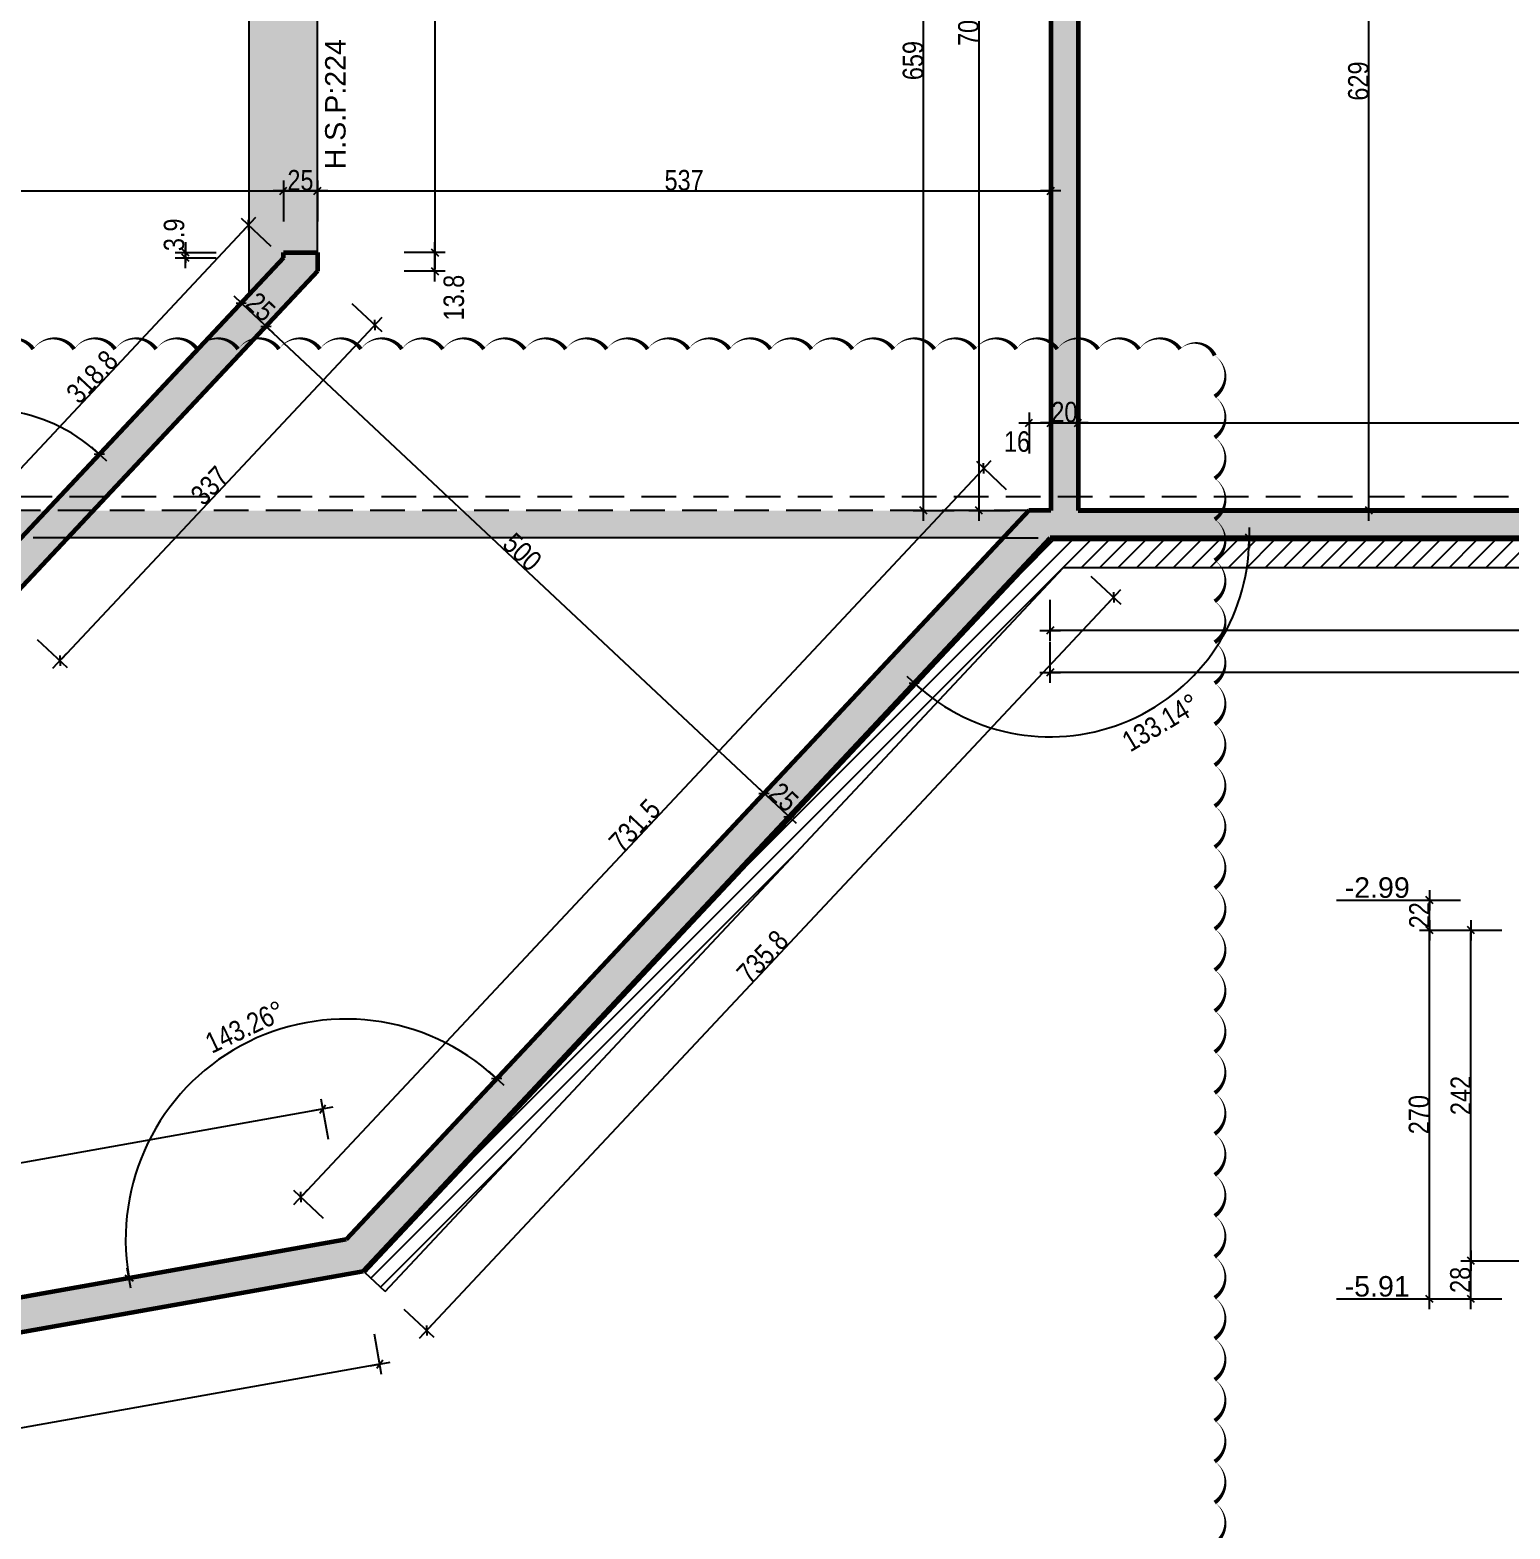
# Model space of a CAD drawing. Header units: millimetres. Extents: x -1921 to 5237, y 0 to 8595.
# Drawn here: x -841 to 243, y 1684 to 2782 of the extents above; entities that cross this region are included whole.
import ezdxf

# ---------------------------------------------------------------- set-up
doc = ezdxf.new("R2010")
doc.units = ezdxf.units.MM
doc.linetypes.add('CACHEX2', pattern=[19.05, 12.7, -6.35])
for name, color, linetype in [('01_cote_gen', 4, 'Continuous'), ('01_linteaux', 2, 'Continuous'), ('01_murs_sup', 2, 'CACHEX2'), ('01_poch_BN', 9, 'Continuous'), ('01_poch_murs', 253, 'Continuous'), ('01_texte', 230, 'Continuous'), ('AA_COTES', 2, 'Continuous')]:
    doc.layers.add(name, color=color, linetype=linetype)
doc.layers.add('01_murs_coup', color=5, linetype='Continuous', lineweight=60)
doc.styles.add('ARIAL', font='arial.ttf')
doc.styles.add('STYLE2', font='ARIALN.TTF')
doc.dimstyles.new('JB50', dxfattribs={"dimscale": 0.1, "dimtxt": 150, "dimasz": 15, "dimexe": 0.1, "dimexo": 0.1, "dimgap": 0.09, "dimtad": 1, "dimdec": 1, "dimdsep": 46, "dimtxsty": 'STYLE2', "dimblk1": 'BOND_G', "dimblk2": 'BOND_D', "dimsah": 1, "dimcen": 1.5, "dimdle": 0.01, "dimse1": 1, "dimse2": 1, "dimclrd": 4, "dimclre": 2, "dimclrt": 6, "dimazin": 2, "dimtfac": 2.333333, "dimtdec": 1, "dimtix": 1, "dimtmove": 2, "dimatfit": 3, "dimldrblk": 'BOND_G', "dimfxl": 1, "dimtolj": 1, "dimtzin": 0, "dimarcsym": 0})

# ---------------------------------------------------------------- blocks, each defined once
blk = doc.blocks.new('BOND_G')
at = {"layer": 'AA_COTES', "color": 0}
for p, q in [((0, -5), (0, 15)), ((5, 0), (-5, 0)), ((1.77, 1.77), (-1.77, -1.77))]:
    blk.add_line(p, q, dxfattribs=at)
blk = doc.blocks.new('BOND_D')
at = {"layer": 'AA_COTES', "color": 0}
for p, q in [((5, 0), (-5, 0)), ((-1.77, -1.77), (1.77, 1.77)), ((0, 5), (0, -15))]:
    blk.add_line(p, q, dxfattribs=at)
blk = doc.blocks.new('*D248')
at = {"layer": '01_cote_gen', "color": 4, "lineweight": -2, "transparency": 16777216}
blk.add_line((-91.6, 2494.2), (-74.6, 2494.2), dxfattribs=at)
at = {"layer": 'DEFPOINTS', "color": 0}
for p in [(-73.1, 2494.2), (-93.1, 2453.9), (-73.1, 2453.9)]:
    blk.add_point(p, dxfattribs=at)
at = {"layer": '01_cote_gen', "color": 4, "lineweight": -2, "transparency": 16777216, "xscale": 1.5, "yscale": 1.5, "zscale": 1.5, "rotation": 180}
blk.add_blockref('BOND_G', (-93.1, 2494.2), dxfattribs=at)
at = {"layer": '01_cote_gen', "color": 4, "lineweight": -2, "transparency": 16777216, "xscale": 1.5, "yscale": 1.5, "zscale": 1.5}
blk.add_blockref('BOND_D', (-73.1, 2494.2), dxfattribs=at)
at = {"layer": '01_cote_gen', "color": 6, "transparency": 16777216, "insert": (-83.1, 2501.9), "char_height": 15, "attachment_point": 5, "style": 'STYLE2'}
blk.add_mtext('\\A1;20', dxfattribs=at)
blk = doc.blocks.new('*D249')
at = {"layer": '01_cote_gen', "color": 4, "lineweight": -2, "transparency": 16777216}
blk.add_line((-71.6, 2494.2), (800.4, 2494.2), dxfattribs=at)
at = {"layer": 'DEFPOINTS', "color": 0}
for p in [(801.9, 2494.4), (801.9, 2494.2), (-73.1, 2453.9)]:
    blk.add_point(p, dxfattribs=at)
at = {"layer": '01_cote_gen', "color": 4, "lineweight": -2, "transparency": 16777216, "xscale": 1.5, "yscale": 1.5, "zscale": 1.5, "rotation": 180}
blk.add_blockref('BOND_G', (-73.1, 2494.2), dxfattribs=at)
at = {"layer": '01_cote_gen', "color": 4, "lineweight": -2, "transparency": 16777216, "xscale": 1.5, "yscale": 1.5, "zscale": 1.5}
blk.add_blockref('BOND_D', (801.9, 2494.2), dxfattribs=at)
at = {"layer": '01_cote_gen', "color": 6, "transparency": 16777216, "insert": (364.4, 2501.9), "char_height": 15, "attachment_point": 5, "style": 'STYLE2'}
blk.add_mtext('\\A1;875', dxfattribs=at)
blk = doc.blocks.new('*D271')
at = {"layer": '01_cote_gen', "color": 4, "lineweight": -2, "transparency": 16777216}
blk.add_line((-1142.6, 2664), (-656.6, 2664), dxfattribs=at)
at = {"layer": 'DEFPOINTS', "color": 0}
for p in [(-1144.1, 2658.2), (-655.1, 2664), (-655.1, 2618.9)]:
    blk.add_point(p, dxfattribs=at)
at = {"layer": '01_cote_gen', "color": 4, "lineweight": -2, "transparency": 16777216, "xscale": 1.5, "yscale": 1.5, "zscale": 1.5, "rotation": 180}
blk.add_blockref('BOND_G', (-1144.1, 2664), dxfattribs=at)
at = {"layer": '01_cote_gen', "color": 4, "lineweight": -2, "transparency": 16777216, "xscale": 1.5, "yscale": 1.5, "zscale": 1.5}
blk.add_blockref('BOND_D', (-655.1, 2664), dxfattribs=at)
at = {"layer": '01_cote_gen', "color": 6, "transparency": 16777216, "insert": (-899.6, 2671.7), "char_height": 15, "attachment_point": 5, "style": 'STYLE2'}
blk.add_mtext('\\A1;489', dxfattribs=at)
blk = doc.blocks.new('*D272')
at = {"layer": '01_cote_gen', "color": 4, "lineweight": -2, "transparency": 16777216}
blk.add_line((-653.6, 2664), (-631.6, 2664), dxfattribs=at)
at = {"layer": 'DEFPOINTS', "color": 0}
for p in [(-630.1, 2664), (-655.1, 2641.5), (-630.1, 2618.9)]:
    blk.add_point(p, dxfattribs=at)
at = {"layer": '01_cote_gen', "color": 4, "lineweight": -2, "transparency": 16777216, "xscale": 1.5, "yscale": 1.5, "zscale": 1.5, "rotation": 180}
blk.add_blockref('BOND_G', (-655.1, 2664), dxfattribs=at)
at = {"layer": '01_cote_gen', "color": 4, "lineweight": -2, "transparency": 16777216, "xscale": 1.5, "yscale": 1.5, "zscale": 1.5}
blk.add_blockref('BOND_D', (-630.1, 2664), dxfattribs=at)
at = {"layer": '01_cote_gen', "color": 6, "transparency": 16777216, "insert": (-642.6, 2671.7), "char_height": 15, "attachment_point": 5, "style": 'STYLE2'}
blk.add_mtext('\\A1;25', dxfattribs=at)
blk = doc.blocks.new('*D273')
at = {"layer": '01_cote_gen', "color": 4, "lineweight": -2, "transparency": 16777216}
blk.add_line((-628.6, 2664), (-94.6, 2664), dxfattribs=at)
at = {"layer": 'DEFPOINTS', "color": 0}
for p in [(-93.1, 2664), (-630.1, 2656.5), (-93.1, 2656.5)]:
    blk.add_point(p, dxfattribs=at)
at = {"layer": '01_cote_gen', "color": 4, "lineweight": -2, "transparency": 16777216, "xscale": 1.5, "yscale": 1.5, "zscale": 1.5, "rotation": 180}
blk.add_blockref('BOND_G', (-630.1, 2664), dxfattribs=at)
at = {"layer": '01_cote_gen', "color": 4, "lineweight": -2, "transparency": 16777216, "xscale": 1.5, "yscale": 1.5, "zscale": 1.5}
blk.add_blockref('BOND_D', (-93.1, 2664), dxfattribs=at)
at = {"layer": '01_cote_gen', "color": 6, "transparency": 16777216, "insert": (-361.6, 2671.7), "char_height": 15, "attachment_point": 5, "style": 'STYLE2'}
blk.add_mtext('\\A1;537', dxfattribs=at)
blk = doc.blocks.new('*D274')
at = {"layer": '01_cote_gen', "color": 4, "lineweight": -2, "transparency": 16777216}
blk.add_line((-685, 2580.9), (-668.9, 2565.8), dxfattribs=at)
at = {"layer": 'DEFPOINTS', "color": 0}
for p in [(-687.7, 2580.1), (-669.5, 2563), (-667.8, 2564.8)]:
    blk.add_point(p, dxfattribs=at)
at = {"layer": '01_cote_gen', "color": 4, "lineweight": -2, "transparency": 16777216, "xscale": 1.5, "yscale": 1.5, "zscale": 1.5}
for name, p, rotation in [('BOND_G', (-686, 2581.9), 136.85957807585), ('BOND_D', (-667.8, 2564.8), 316.85957807585)]:
    blk.add_blockref(name, p, dxfattribs=dict(at, rotation=rotation))
at = {"layer": '01_cote_gen', "color": 6, "transparency": 16777216, "insert": (-671.7, 2579), "char_height": 15, "attachment_point": 5, "rotation": 316.8596, "style": 'STYLE2'}
blk.add_mtext('\\A1;25', dxfattribs=at)
blk = doc.blocks.new('*D275')
at = {"layer": '01_cote_gen', "color": 4, "lineweight": -2, "transparency": 16777216}
blk.add_line((-666.7, 2563.8), (-304.1, 2223.9), dxfattribs=at)
at = {"layer": 'DEFPOINTS', "color": 0}
for p in [(-669.5, 2563), (-242.2, 2287.8), (-303, 2222.9)]:
    blk.add_point(p, dxfattribs=at)
at = {"layer": '01_cote_gen', "color": 4, "lineweight": -2, "transparency": 16777216, "xscale": 1.5, "yscale": 1.5, "zscale": 1.5}
for name, p, rotation in [('BOND_G', (-667.8, 2564.8), 136.8595780758945), ('BOND_D', (-303, 2222.9), 316.8595780758944)]:
    blk.add_blockref(name, p, dxfattribs=dict(at, rotation=rotation))
at = {"layer": '01_cote_gen', "color": 6, "transparency": 16777216, "insert": (-480.1, 2399.5), "char_height": 15, "attachment_point": 5, "rotation": 316.8596, "style": 'STYLE2'}
blk.add_mtext('\\A1;500', dxfattribs=at)
blk = doc.blocks.new('*D276')
at = {"layer": '01_cote_gen', "color": 4, "lineweight": -2, "transparency": 16777216}
blk.add_line((-301.9, 2221.9), (-285.8, 2206.8), dxfattribs=at)
at = {"layer": 'DEFPOINTS', "color": 0}
for p in [(-242.2, 2287.8), (-237.2, 2256.5), (-284.7, 2205.8)]:
    blk.add_point(p, dxfattribs=at)
at = {"layer": '01_cote_gen', "color": 4, "lineweight": -2, "transparency": 16777216, "xscale": 1.5, "yscale": 1.5, "zscale": 1.5}
for name, p, rotation in [('BOND_G', (-303, 2222.9), 136.8595780758945), ('BOND_D', (-284.7, 2205.8), 316.8595780758944)]:
    blk.add_blockref(name, p, dxfattribs=dict(at, rotation=rotation))
at = {"layer": '01_cote_gen', "color": 6, "transparency": 16777216, "insert": (-288.6, 2220), "char_height": 15, "attachment_point": 5, "rotation": 316.8596, "style": 'STYLE2'}
blk.add_mtext('\\A1;25', dxfattribs=at)
blk = doc.blocks.new('*D277')
at = {"layer": '01_cote_gen', "color": 4, "lineweight": -2, "transparency": 16777216}
blk.add_line((-544.2, 3117.4), (-544.2, 2620.4), dxfattribs=at)
at = {"layer": 'DEFPOINTS', "color": 0}
for p in [(-585.1, 3118.9), (-630.1, 2618.9), (-544.2, 2618.9)]:
    blk.add_point(p, dxfattribs=at)
at = {"layer": '01_cote_gen', "color": 4, "lineweight": -2, "transparency": 16777216, "xscale": 1.5, "yscale": 1.5, "zscale": 1.5}
for name, p, rotation in [('BOND_G', (-544.2, 3118.9), 90), ('BOND_D', (-544.2, 2618.9), 270)]:
    blk.add_blockref(name, p, dxfattribs=dict(at, rotation=rotation))
at = {"layer": '01_cote_gen', "color": 6, "transparency": 16777216, "insert": (-551.9, 2868.9), "char_height": 15, "attachment_point": 5, "rotation": 90, "style": 'STYLE2'}
blk.add_mtext('\\A1;500', dxfattribs=at)
blk = doc.blocks.new('*D282')
at = {"layer": '01_cote_gen', "color": 4, "lineweight": -2, "transparency": 16777216}
blk.add_line((-589.2, 2564.7), (-817.6, 2321), dxfattribs=at)
at = {"layer": 'DEFPOINTS', "color": 0}
for p in [(-608.2, 2584.6), (-838.6, 2338.6), (-818.7, 2319.9)]:
    blk.add_point(p, dxfattribs=at)
at = {"layer": '01_cote_gen', "color": 4, "lineweight": -2, "transparency": 16777216, "xscale": 1.5, "yscale": 1.5, "zscale": 1.5}
for name, p, rotation in [('BOND_G', (-588.2, 2565.8), 46.85957807586593), ('BOND_D', (-818.7, 2319.9), 226.8595780758659)]:
    blk.add_blockref(name, p, dxfattribs=dict(at, rotation=rotation))
at = {"layer": '01_cote_gen', "color": 6, "transparency": 16777216, "insert": (-709, 2448.1), "char_height": 15, "attachment_point": 5, "rotation": 46.8596, "style": 'STYLE2'}
blk.add_mtext('\\A1;337', dxfattribs=at)
blk = doc.blocks.new('*D283')
at = {"layer": '01_cote_gen', "color": 4, "lineweight": -2, "transparency": 16777216}
blk.add_line((-544.2, 2617.4), (-544.2, 2606.6), dxfattribs=at)
at = {"layer": 'DEFPOINTS', "color": 0}
for p in [(-630.1, 2618.9), (-630.1, 2605.1), (-544.2, 2605.1)]:
    blk.add_point(p, dxfattribs=at)
at = {"layer": '01_cote_gen', "color": 4, "lineweight": -2, "transparency": 16777216, "xscale": 1.5, "yscale": 1.5, "zscale": 1.5}
for name, p, rotation in [('BOND_G', (-544.2, 2618.9), 90), ('BOND_D', (-544.2, 2605.1), 270)]:
    blk.add_blockref(name, p, dxfattribs=dict(at, rotation=rotation))
at = {"layer": '01_cote_gen', "color": 6, "transparency": 16777216, "insert": (-530.2, 2585.8), "char_height": 15, "attachment_point": 5, "rotation": 90, "style": 'STYLE2'}
blk.add_mtext('\\A1;13.8', dxfattribs=at)
blk = doc.blocks.new('*D288')
at = {"layer": '01_cote_gen', "color": 4, "lineweight": -2, "transparency": 16777216}
blk.add_line((-897.6, 2407.3), (-681.6, 2637.8), dxfattribs=at)
at = {"layer": 'DEFPOINTS', "color": 0}
for p in [(-680.6, 2638.9), (-655.1, 2615), (-873.1, 2382.3)]:
    blk.add_point(p, dxfattribs=at)
at = {"layer": '01_cote_gen', "color": 4, "lineweight": -2, "transparency": 16777216, "xscale": 1.5, "yscale": 1.5, "zscale": 1.5}
for name, p, rotation in [('BOND_D', (-680.6, 2638.9), 46.85957807586688), ('BOND_G', (-898.6, 2406.2), 226.8595780758669)]:
    blk.add_blockref(name, p, dxfattribs=dict(at, rotation=rotation))
at = {"layer": '01_cote_gen', "color": 6, "transparency": 16777216, "insert": (-795.2, 2527.8), "char_height": 15, "attachment_point": 5, "rotation": 46.8596, "style": 'STYLE2'}
blk.add_mtext('\\A1;318.8', dxfattribs=at)
blk = doc.blocks.new('*D289')
at = {"layer": '01_cote_gen', "color": 4, "lineweight": -2, "transparency": 16777216}
blk.add_line((-726.8, 2616.5), (-726.8, 2617.4), dxfattribs=at)
at = {"layer": 'DEFPOINTS', "color": 0}
for p in [(-726.8, 2618.9), (-655.1, 2618.9), (-655.1, 2615)]:
    blk.add_point(p, dxfattribs=at)
at = {"layer": '01_cote_gen', "color": 4, "lineweight": -2, "transparency": 16777216, "xscale": 1.5, "yscale": 1.5, "zscale": 1.5}
for name, p, rotation in [('BOND_D', (-726.8, 2618.9), 90), ('BOND_G', (-726.8, 2615), 270)]:
    blk.add_blockref(name, p, dxfattribs=dict(at, rotation=rotation))
at = {"layer": '01_cote_gen', "color": 6, "transparency": 16777216, "insert": (-735.1, 2631.8), "char_height": 15, "attachment_point": 5, "rotation": 90, "style": 'STYLE2'}
blk.add_mtext('\\A1;3.9', dxfattribs=at)
blk = doc.blocks.new('*D290')
at = {"layer": '01_cote_gen', "color": 4, "lineweight": -2, "transparency": 16777216}
blk.add_arc((-873.1, 2382.3), 121.7, 47.5656, 189.411, dxfattribs=at)
at = {"layer": 'DEFPOINTS', "color": 0}
for p in [(-969.5, 2456.6), (-809.4, 2450.3), (-873.1, 2382.3), (-976.3, 2363.9)]:
    blk.add_point(p, dxfattribs=at)
at = {"layer": '01_cote_gen', "color": 4, "lineweight": -2, "transparency": 16777216, "xscale": 1.5, "yscale": 1.5, "zscale": 1.5}
for name, p, rotation in [('BOND_G', (-789.8, 2471.1), 317.2125900599032), ('BOND_D', (-992.9, 2360.9), 279.764006846317)]:
    blk.add_blockref(name, p, dxfattribs=dict(at, rotation=rotation))
at = {"layer": '01_cote_gen', "color": 6, "transparency": 16777216, "insert": (-926.8, 2502.8), "char_height": 15, "attachment_point": 5, "rotation": 24.014, "style": 'STYLE2'}
blk.add_mtext('\\A1;143.26°', dxfattribs=at)
blk = doc.blocks.new('*D291')
at = {"layer": '01_cote_gen', "color": 4, "lineweight": -2, "transparency": 16777216}
blk.add_line((-1518.4, 1832.4), (-627.7, 1991.4), dxfattribs=at)
at = {"layer": 'DEFPOINTS', "color": 0}
for p in [(-626.3, 1991.6), (-614.5, 1925.6), (-1508.1, 1766.2)]:
    blk.add_point(p, dxfattribs=at)
at = {"layer": '01_cote_gen', "color": 4, "lineweight": -2, "transparency": 16777216, "xscale": 1.5, "yscale": 1.5, "zscale": 1.5}
for name, p, rotation in [('BOND_D', (-626.3, 1991.6), 10.11701883034934), ('BOND_G', (-1519.9, 1832.2), 190.1170188303493)]:
    blk.add_blockref(name, p, dxfattribs=dict(at, rotation=rotation))
at = {"layer": '01_cote_gen', "color": 6, "transparency": 16777216, "insert": (-1074.4, 1919.4), "char_height": 15, "attachment_point": 5, "rotation": 10.117, "style": 'STYLE2'}
blk.add_mtext('\\A1;907.7', dxfattribs=at)
blk = doc.blocks.new('*D292')
at = {"layer": '01_cote_gen', "color": 4, "lineweight": -2, "transparency": 16777216}
blk.add_arc((-609.2, 1896.1), 161.4, 47.3921, 189.5845, dxfattribs=at)
at = {"layer": 'DEFPOINTS', "color": 0}
for p in [(-737, 1994.7), (-540.4, 1969.5), (-609.2, 1896.1), (-777.7, 1866)]:
    blk.add_point(p, dxfattribs=at)
at = {"layer": '01_cote_gen', "color": 4, "lineweight": -2, "transparency": 16777216, "xscale": 1.5, "yscale": 1.5, "zscale": 1.5}
for name, p, rotation in [('BOND_G', (-498.9, 2013.9), 317.1258456776468), ('BOND_D', (-768.1, 1867.8), 279.8507512285685)]:
    blk.add_blockref(name, p, dxfattribs=dict(at, rotation=rotation))
at = {"layer": '01_cote_gen', "color": 6, "transparency": 16777216, "insert": (-683.2, 2051.7), "char_height": 15, "attachment_point": 5, "rotation": 25.4235, "style": 'STYLE2'}
blk.add_mtext('\\A1;143.26°', dxfattribs=at)
blk = doc.blocks.new('*D293')
at = {"layer": '01_cote_gen', "color": 4, "lineweight": -2, "transparency": 16777216}
blk.add_line((-586, 1804.5), (-1484.8, 1644.1), dxfattribs=at)
at = {"layer": 'DEFPOINTS', "color": 0}
for p in [(-596.7, 1873), (-1498.5, 1712), (-1486.3, 1643.8)]:
    blk.add_point(p, dxfattribs=at)
at = {"layer": '01_cote_gen', "color": 4, "lineweight": -2, "transparency": 16777216, "xscale": 1.5, "yscale": 1.5, "zscale": 1.5}
for name, p, rotation in [('BOND_G', (-584.5, 1804.7), 10.11701883035009), ('BOND_D', (-1486.3, 1643.8), 190.11701883035)]:
    blk.add_blockref(name, p, dxfattribs=dict(at, rotation=rotation))
at = {"layer": '01_cote_gen', "color": 6, "transparency": 16777216, "insert": (-1036.7, 1731.8), "char_height": 15, "attachment_point": 5, "rotation": 10.117, "style": 'STYLE2'}
blk.add_mtext('\\A1;916', dxfattribs=at)
blk = doc.blocks.new('*D329')
at = {"layer": '01_cote_gen', "color": 4, "lineweight": -2, "transparency": 16777216}
blk.add_line((140, 2431.4), (140, 3057.4), dxfattribs=at)
at = {"layer": 'DEFPOINTS', "color": 0}
for p in [(140, 3058.9), (162.5, 3058.9), (255.9, 2429.9)]:
    blk.add_point(p, dxfattribs=at)
at = {"layer": '01_cote_gen', "color": 4, "lineweight": -2, "transparency": 16777216, "xscale": 1.5, "yscale": 1.5, "zscale": 1.5}
for name, p, rotation in [('BOND_D', (140, 3058.9), 90), ('BOND_G', (140, 2429.9), 270)]:
    blk.add_blockref(name, p, dxfattribs=dict(at, rotation=rotation))
at = {"layer": '01_cote_gen', "color": 6, "transparency": 16777216, "insert": (132.3, 2744.4), "char_height": 15, "attachment_point": 5, "rotation": 90, "style": 'STYLE2'}
blk.add_mtext('\\A1;629', dxfattribs=at)
blk = doc.blocks.new('*D361')
at = {"layer": '01_cote_gen', "color": 4, "lineweight": -2, "transparency": 16777216}
blk.add_line((-145.6, 2431.4), (-145.6, 3137.4), dxfattribs=at)
at = {"layer": 'DEFPOINTS', "color": 0}
for p in [(-145.6, 3138.9), (-73.1, 3138.9), (-73.1, 2429.9)]:
    blk.add_point(p, dxfattribs=at)
at = {"layer": '01_cote_gen', "color": 4, "lineweight": -2, "transparency": 16777216, "xscale": 1.5, "yscale": 1.5, "zscale": 1.5}
for name, p, rotation in [('BOND_D', (-145.6, 3138.9), 90), ('BOND_G', (-145.6, 2429.9), 270)]:
    blk.add_blockref(name, p, dxfattribs=dict(at, rotation=rotation))
at = {"layer": '01_cote_gen', "color": 6, "transparency": 16777216, "insert": (-153.3, 2784.4), "char_height": 15, "attachment_point": 5, "rotation": 90, "style": 'STYLE2'}
blk.add_mtext('\\A1;709', dxfattribs=at)
blk = doc.blocks.new('*D363')
at = {"layer": '01_cote_gen', "color": 4, "lineweight": -2, "transparency": 16777216}
blk.add_line((-107.5, 2494.2), (-94.6, 2494.2), dxfattribs=at)
at = {"layer": 'DEFPOINTS', "color": 0}
for p in [(-93.1, 2494.2), (-109, 2429.9), (-93.1, 2429.9)]:
    blk.add_point(p, dxfattribs=at)
at = {"layer": '01_cote_gen', "color": 4, "lineweight": -2, "transparency": 16777216, "xscale": 1.5, "yscale": 1.5, "zscale": 1.5, "rotation": 180}
blk.add_blockref('BOND_G', (-109, 2494.2), dxfattribs=at)
at = {"layer": '01_cote_gen', "color": 4, "lineweight": -2, "transparency": 16777216, "xscale": 1.5, "yscale": 1.5, "zscale": 1.5}
blk.add_blockref('BOND_D', (-93.1, 2494.2), dxfattribs=at)
at = {"layer": '01_cote_gen', "color": 6, "transparency": 16777216, "insert": (-117.8, 2480.3), "char_height": 15, "attachment_point": 5, "style": 'STYLE2'}
blk.add_mtext('\\A1;16', dxfattribs=at)
blk = doc.blocks.new('*D364')
at = {"layer": '01_cote_gen', "color": 4, "lineweight": -2, "transparency": 16777216}
blk.add_line((-641.2, 1928.2), (-143.1, 2459.7), dxfattribs=at)
at = {"layer": 'DEFPOINTS', "color": 0}
for p in [(-142.1, 2460.8), (-109, 2429.9), (-609.2, 1896.1)]:
    blk.add_point(p, dxfattribs=at)
at = {"layer": '01_cote_gen', "color": 4, "lineweight": -2, "transparency": 16777216, "xscale": 1.5, "yscale": 1.5, "zscale": 1.5}
for name, p, rotation in [('BOND_D', (-142.1, 2460.8), 46.85957807586709), ('BOND_G', (-642.3, 1927.1), 226.8595780758671)]:
    blk.add_blockref(name, p, dxfattribs=dict(at, rotation=rotation))
at = {"layer": '01_cote_gen', "color": 6, "transparency": 16777216, "insert": (-397.8, 2199.2), "char_height": 15, "attachment_point": 5, "rotation": 46.8596, "style": 'STYLE2'}
blk.add_mtext('\\A1;731.5', dxfattribs=at)
blk = doc.blocks.new('*D365')
at = {"layer": '01_cote_gen', "color": 4, "lineweight": -2, "transparency": 16777216}
blk.add_line((-48.1, 2365.2), (-549.2, 1830.5), dxfattribs=at)
at = {"layer": 'DEFPOINTS', "color": 0}
for p in [(-93.5, 2409.9), (-596.7, 1873), (-550.2, 1829.4)]:
    blk.add_point(p, dxfattribs=at)
at = {"layer": '01_cote_gen', "color": 4, "lineweight": -2, "transparency": 16777216, "xscale": 1.5, "yscale": 1.5, "zscale": 1.5}
for name, p, rotation in [('BOND_G', (-47.1, 2366.3), 46.85957807586617), ('BOND_D', (-550.2, 1829.4), 226.8595780758662)]:
    blk.add_blockref(name, p, dxfattribs=dict(at, rotation=rotation))
at = {"layer": '01_cote_gen', "color": 6, "transparency": 16777216, "insert": (-304.2, 2103.1), "char_height": 15, "attachment_point": 5, "rotation": 46.8596, "style": 'STYLE2'}
blk.add_mtext('\\A1;735.8', dxfattribs=at)
blk = doc.blocks.new('*D368')
at = {"layer": '01_cote_gen', "color": 4, "lineweight": -2, "transparency": 16777216}
blk.add_line((818.4, 2342), (-92, 2342), dxfattribs=at)
at = {"layer": 'DEFPOINTS', "color": 0}
for p in [(-93.5, 2409.9), (819.9, 2364.5), (-93.5, 2342)]:
    blk.add_point(p, dxfattribs=at)
at = {"layer": '01_cote_gen', "color": 4, "lineweight": -2, "transparency": 16777216, "xscale": 1.5, "yscale": 1.5, "zscale": 1.5, "rotation": 180}
blk.add_blockref('BOND_D', (-93.5, 2342), dxfattribs=at)
at = {"layer": '01_cote_gen', "color": 4, "lineweight": -2, "transparency": 16777216, "xscale": 1.5, "yscale": 1.5, "zscale": 1.5}
blk.add_blockref('BOND_G', (819.9, 2342), dxfattribs=at)
at = {"layer": '01_cote_gen', "color": 6, "transparency": 16777216, "insert": (363.2, 2349.6), "char_height": 15, "attachment_point": 5, "style": 'STYLE2'}
blk.add_mtext('\\A1;913.4', dxfattribs=at)
blk = doc.blocks.new('*D369')
at = {"layer": '01_cote_gen', "color": 4, "lineweight": -2, "transparency": 16777216}
blk.add_line((3547.4, 2311.3), (-92, 2311.3), dxfattribs=at)
at = {"layer": 'DEFPOINTS', "color": 0}
for p in [(-93.5, 2334.5), (3548.9, 2334.5), (-93.5, 2311.3)]:
    blk.add_point(p, dxfattribs=at)
at = {"layer": '01_cote_gen', "color": 4, "lineweight": -2, "transparency": 16777216, "xscale": 1.5, "yscale": 1.5, "zscale": 1.5, "rotation": 180}
blk.add_blockref('BOND_D', (-93.5, 2311.3), dxfattribs=at)
at = {"layer": '01_cote_gen', "color": 4, "lineweight": -2, "transparency": 16777216, "xscale": 1.5, "yscale": 1.5, "zscale": 1.5}
blk.add_blockref('BOND_G', (3548.9, 2311.3), dxfattribs=at)
at = {"layer": '01_cote_gen', "color": 6, "transparency": 16777216, "insert": (1727.7, 2319), "char_height": 15, "attachment_point": 5, "style": 'STYLE2'}
blk.add_mtext('\\A1;3642.4', dxfattribs=at)
blk = doc.blocks.new('*D370')
at = {"layer": '01_cote_gen', "color": 4, "lineweight": -2, "transparency": 16777216}
blk.add_arc((-93.5, 2409.9), 145.7, 227.4494, 359.4102, dxfattribs=at)
at = {"layer": 'DEFPOINTS', "color": 0}
for p in [(-93.5, 2409.9), (75.5, 2409.9), (-179.6, 2318), (-90.4, 2264.2)]:
    blk.add_point(p, dxfattribs=at)
at = {"layer": '01_cote_gen', "color": 4, "lineweight": -2, "transparency": 16777216, "xscale": 1.5, "yscale": 1.5, "zscale": 1.5}
for name, p, rotation in [('BOND_D', (52.2, 2409.9), 89.70508663336655), ('BOND_G', (-193.1, 2303.5), 137.1544914424982)]:
    blk.add_blockref(name, p, dxfattribs=dict(at, rotation=rotation))
at = {"layer": '01_cote_gen', "color": 6, "transparency": 16777216, "insert": (-12.5, 2274.6), "char_height": 15, "attachment_point": 5, "rotation": 30.9156, "style": 'STYLE2'}
blk.add_mtext('\\A1;133.14°', dxfattribs=at)
blk = doc.blocks.new('*D446')
at = {"layer": '01_cote_gen', "color": 4, "lineweight": -2, "transparency": 16777216}
blk.add_line((-186.3, 2431.4), (-186.3, 3087.4), dxfattribs=at)
at = {"layer": 'DEFPOINTS', "color": 0}
for p in [(-186.3, 3088.9), (-126.4, 3088.9), (-93.1, 2429.9)]:
    blk.add_point(p, dxfattribs=at)
at = {"layer": '01_cote_gen', "color": 4, "lineweight": -2, "transparency": 16777216, "xscale": 1.5, "yscale": 1.5, "zscale": 1.5}
for name, p, rotation in [('BOND_D', (-186.3, 3088.9), 90), ('BOND_G', (-186.3, 2429.9), 270)]:
    blk.add_blockref(name, p, dxfattribs=dict(at, rotation=rotation))
at = {"layer": '01_cote_gen', "color": 6, "transparency": 16777216, "insert": (-193.9, 2759.4), "char_height": 15, "attachment_point": 5, "rotation": 90, "style": 'STYLE2'}
blk.add_mtext('\\A1;659', dxfattribs=at)
blk = doc.blocks.new('*D656')
at = {"layer": '01_cote_gen', "color": 4, "lineweight": -2, "transparency": 16777216}
blk.add_line((214.7, 1854), (214.7, 1879), dxfattribs=at)
at = {"layer": 'DEFPOINTS', "color": 0}
for p in [(214.7, 1880.5), (365.4, 1880.5), (342.1, 1852.5)]:
    blk.add_point(p, dxfattribs=at)
at = {"layer": '01_cote_gen', "color": 4, "lineweight": -2, "transparency": 16777216, "xscale": 1.5, "yscale": 1.5, "zscale": 1.5}
for name, p, rotation in [('BOND_D', (214.7, 1880.5), 90), ('BOND_G', (214.7, 1852.5), 270)]:
    blk.add_blockref(name, p, dxfattribs=dict(at, rotation=rotation))
at = {"layer": '01_cote_gen', "color": 6, "transparency": 16777216, "insert": (207, 1866.5), "char_height": 15, "attachment_point": 5, "rotation": 90, "style": 'STYLE2'}
blk.add_mtext('\\A1;28', dxfattribs=at)
blk = doc.blocks.new('*D657')
at = {"layer": '01_cote_gen', "color": 4, "lineweight": -2, "transparency": 16777216}
blk.add_line((214.7, 1882), (214.7, 2121), dxfattribs=at)
at = {"layer": 'DEFPOINTS', "color": 0}
for p in [(214.7, 2122.5), (374.7, 2122.5), (363.1, 1880.5)]:
    blk.add_point(p, dxfattribs=at)
at = {"layer": '01_cote_gen', "color": 4, "lineweight": -2, "transparency": 16777216, "xscale": 1.5, "yscale": 1.5, "zscale": 1.5}
for name, p, rotation in [('BOND_D', (214.7, 2122.5), 90), ('BOND_G', (214.7, 1880.5), 270)]:
    blk.add_blockref(name, p, dxfattribs=dict(at, rotation=rotation))
at = {"layer": '01_cote_gen', "color": 6, "transparency": 16777216, "insert": (207.2, 2001.5), "char_height": 15, "attachment_point": 5, "rotation": 90, "style": 'STYLE2'}
blk.add_mtext('\\A1;242', dxfattribs=at)
blk = doc.blocks.new('*D658')
at = {"layer": '01_cote_gen', "color": 4, "lineweight": -2, "transparency": 16777216}
blk.add_line((184.4, 1854), (184.4, 2121), dxfattribs=at)
at = {"layer": 'DEFPOINTS', "color": 0}
for p in [(184.4, 2122.5), (237.2, 2122.5), (237.2, 1852.5)]:
    blk.add_point(p, dxfattribs=at)
at = {"layer": '01_cote_gen', "color": 4, "lineweight": -2, "transparency": 16777216, "xscale": 1.5, "yscale": 1.5, "zscale": 1.5}
for name, p, rotation in [('BOND_D', (184.4, 2122.5), 90), ('BOND_G', (184.4, 1852.5), 270)]:
    blk.add_blockref(name, p, dxfattribs=dict(at, rotation=rotation))
at = {"layer": '01_cote_gen', "color": 6, "transparency": 16777216, "insert": (176.7, 1987.5), "char_height": 15, "attachment_point": 5, "rotation": 90, "style": 'STYLE2'}
blk.add_mtext('\\A1;270', dxfattribs=at)
blk = doc.blocks.new('*D659')
at = {"layer": '01_cote_gen', "color": 4, "lineweight": -2, "transparency": 16777216}
blk.add_line((184.4, 2124), (184.4, 2143), dxfattribs=at)
at = {"layer": 'DEFPOINTS', "color": 0}
for p in [(184.4, 2144.5), (365.4, 2144.5), (237.2, 2122.5)]:
    blk.add_point(p, dxfattribs=at)
at = {"layer": '01_cote_gen', "color": 4, "lineweight": -2, "transparency": 16777216, "xscale": 1.5, "yscale": 1.5, "zscale": 1.5}
for name, p, rotation in [('BOND_D', (184.4, 2144.5), 90), ('BOND_G', (184.4, 2122.5), 270)]:
    blk.add_blockref(name, p, dxfattribs=dict(at, rotation=rotation))
at = {"layer": '01_cote_gen', "color": 6, "transparency": 16777216, "insert": (176.9, 2133.5), "char_height": 15, "attachment_point": 5, "rotation": 90, "style": 'STYLE2'}
blk.add_mtext('\\A1;22', dxfattribs=at)

msp = doc.modelspace()

# ---------------------------------------------------------------- hatches: boundary and pattern name
at = {"layer": '01_murs_sup', "ltscale": 2}
h = msp.add_hatch(dxfattribs=at)
h.set_pattern_fill('DASH', color=256, scale=2.5, angle=135)
h.set_pattern_definition([(135, (-40566.9674, 43643.463), (-11.2253202, 9e-16), [7.9375, -7.9375])])
h.paths.add_polyline_path([(-1144.07, 2429.86), (-1164.07, 2429.86), (-1164.07, 2409.86), (-1144.07, 2409.86)])
h.paths.add_polyline_path([(-828.53, 2429.86), (-1144.07, 2429.86), (-1144.07, 2409.86), (-847.27, 2409.86)])
h.paths.add_polyline_path([(-794.26, 2429.86), (-828.53, 2429.86), (-847.27, 2409.86), (-813.01, 2409.86)])
h.paths.add_polyline_path([(-109.03, 2429.86), (-794.26, 2429.86), (-813.01, 2409.86), (-127.77, 2409.86)])
h.paths.add_polyline_path([(819.93, 3138.86), (801.93, 3138.86), (801.93, 2429.86), (-73.08, 2429.86), (-73.08, 3138.86), (-93.08, 3138.86), (-93.08, 2429.86), (-109.03, 2429.86), (-127.77, 2409.86), (-93.51, 2409.86), (819.93, 2409.86)])
h.paths.add_polyline_path([(-96.2, 2486.38), (-69.59, 2486.38), (-69.59, 2517.61), (-96.2, 2517.61)], flags=25)
h.paths.add_polyline_path([(797.09, 2486.38), (823.7, 2486.38), (823.7, 2517.61), (797.09, 2517.61)], flags=9)
at = {"layer": '01_poch_BN'}
h = msp.add_hatch(dxfattribs=at)
h.set_pattern_fill('ANSI31', color=256, scale=3)
h.set_pattern_definition([(45, (-40566.967, 43643.463), (-6.7351921, 6.7351921), [])])
h.paths.add_polyline_path([(3570.89, 3238.88), (3740.88, 3238.88), (3740.88, 4634.27), (3720.88, 4634.27), (3720.88, 3258.88), (3550.89, 3258.88), (3550.89, 2407.86), (-92.65, 2407.86), (-595.2, 1871.58), (-580.6, 1857.91), (-83.98, 2387.86), (3570.89, 2387.86)])
h.paths.add_polyline_path([(3550.98, 3182.87), (3577.6, 3182.87), (3577.6, 3214.1), (3550.98, 3214.1)], flags=16)
at = {"layer": '01_poch_BN', "ltscale": 2}
h = msp.add_hatch(color=256, dxfattribs=at)
h.dxf.hatch_style = 1
h.paths.add_polyline_path([(-93.08, 3138.86), (-585.08, 3138.92), (-585.08, 3118.92), (-680.08, 3118.92), (-680.08, 2588.28), (-655.08, 2614.95), (-655.08, 2618.9), (-630.08, 2618.9), (-630.08, 3088.93), (-93.08, 3088.86)])
at = {"layer": '01_poch_murs'}
h = msp.add_hatch(color=256, dxfattribs=at)
h.dxf.hatch_style = 1
h.paths.add_polyline_path([(318.92, 4713.92), (-605.08, 4713.83), (-605.08, 4445.31), (-585.08, 4445.31), (-585.08, 4607.92), (234.92, 4607.92), (234.92, 4445.31), (254.92, 4445.31), (254.92, 4607.93), (801.91, 4607.85), (801.91, 4445.31), (819.9, 4445.31), (819.9, 4625.85), (320.92, 4625.92), (-585.08, 4625.92), (-585.08, 4695.83), (318.92, 4695.92)])
h.paths.add_polyline_path([(254.92, 4395.31), (234.92, 4395.31), (234.92, 3695.88), (292.92, 3695.88), (292.92, 3713.88), (254.92, 3713.88)])
h.paths.add_polyline_path([(254.92, 4445.31), (234.92, 4445.31), (234.92, 4395.31), (254.92, 4395.31)])
h.paths.add_polyline_path([(-585.08, 4445.31), (-605.08, 4445.31), (-605.08, 4395.31), (-585.08, 4395.31)])
h.paths.add_polyline_path([(-585.08, 4395.31), (-605.08, 4395.31), (-605.08, 3989.93), (-928.08, 3989.93), (-928.08, 3472.93), (-1088.07, 3472.93), (-1088.07, 3138.92), (-1164.07, 3138.92), (-1164.07, 2330.39), (-1595.06, 2253.49), (-1590.67, 2228.88), (-860.52, 2359.16), (-630.08, 2605.07), (-630.08, 2618.9), (-655.08, 2618.9), (-655.08, 2614.95), (-873.08, 2382.31), (-1144.07, 2333.96), (-1144.07, 3118.92), (-585.08, 3118.92), (-585.08, 3138.92), (-1068.07, 3138.92), (-1068.07, 3452.93), (-928.08, 3452.93), (-928.08, 3278.92), (-585.08, 3278.92), (-585.08, 3368.93), (-605.08, 3368.93), (-605.08, 3296.92), (-908.08, 3296.92), (-908.08, 3515.92), (-605.08, 3515.92), (-605.08, 3468.92), (-585.08, 3468.92), (-585.08, 3540.92), (-605.08, 3540.92), (-605.08, 3533.92), (-908.08, 3533.92), (-908.08, 3969.93), (-605.08, 3969.93), (-605.08, 3642.92), (-585.08, 3642.92)])
h.paths.add_polyline_path([(819.91, 4395.31), (801.91, 4395.31), (801.91, 3989.88), (483.92, 3989.88), (483.92, 3713.88), (439.92, 3713.88), (439.92, 3695.88), (483.92, 3695.88), (483.92, 3638.87), (819.92, 3638.87), (819.92, 3864.88), (801.92, 3864.88), (801.92, 3656.87), (501.87, 3656.87), (501.94, 3973.87), (801.92, 3973.88), (801.91, 3966.87), (819.91, 3966.87)])
h.paths.add_polyline_path([(819.9, 4445.31), (801.91, 4445.31), (801.91, 4395.31), (819.91, 4395.31)])
h = msp.add_hatch(color=256, dxfattribs=at)
h.dxf.hatch_style = 1
h.paths.add_polyline_path([(-73.08, 3138.86), (-93.08, 3138.86), (-93.08, 2429.86), (-109.03, 2429.86), (-609.22, 1896.1), (-1502.84, 1736.65), (-1498.45, 1712.04), (-596.66, 1872.95), (-93.51, 2409.86), (819.93, 2409.86), (819.93, 3138.86), (801.93, 3138.86), (801.93, 2429.86), (-73.08, 2429.86)])

# ---------------------------------------------------------------- linework, layer by layer
at = {"layer": '01_linteaux'}
for p, q in [((-680.08, 2588.28), (-680.08, 3118.92)), ((-630.08, 2618.9), (-630.08, 3088.93)), ((-127.77, 2409.86), (-813.01, 2409.86)), ((-595.2, 1871.58), (-92.65, 2407.86)), ((3550.89, 2407.86), (-92.65, 2407.86)), ((-580.6, 1857.91), (-83.98, 2387.86)), ((3570.89, 2387.86), (-83.98, 2387.86))]:
    msp.add_line(p, q, dxfattribs=at)
at = {"layer": '01_murs_coup'}
for p, q in [((-93.08, 3138.86), (-93.08, 2429.86)), ((-73.08, 3138.86), (-73.08, 2429.86)), ((-655.08, 2614.95), (-873.08, 2382.31)), ((-655.08, 2614.95), (-655.08, 2618.9)), ((-655.08, 2618.9), (-630.08, 2618.9)), ((-630.08, 2618.9), (-630.08, 2605.07)), ((-630.08, 2605.07), (-860.52, 2359.16)), ((-109.03, 2429.86), (-609.22, 1896.1)), ((-93.08, 2429.86), (-109.03, 2429.86)), ((-93.08, 2429.86), (-109.03, 2429.86)), ((-73.08, 2429.86), (801.93, 2429.86)), ((801.93, 2429.86), (-73.08, 2429.86)), ((-596.66, 1872.95), (-93.51, 2409.86)), ((819.93, 2409.86), (-93.51, 2409.86)), ((-609.22, 1896.1), (-1502.84, 1736.65)), ((-1498.45, 1712.04), (-596.66, 1872.95))]:
    msp.add_line(p, q, dxfattribs=at)
at = {"layer": '01_murs_sup', "ltscale": 2}
for p, q in [((3518.89, 2439.86), (-1164.07, 2439.86)), ((-109.03, 2429.86), (-1164.07, 2429.86)), ((-813.01, 2409.86), (-1164.07, 2409.86)), ((-127.77, 2409.86), (-93.51, 2409.86))]:
    msp.add_line(p, q, dxfattribs=at)
at = {"layer": '01_poch_BN'}
msp.add_line((-580.6, 1857.91), (-595.2, 1871.58), dxfattribs=at)
at = {"layer": '01_texte'}
for p, q in [((116.11, 2144.53), (176.9, 2144.53)), ((237.2, 1880.53), (292.36, 1880.53)), ((116.11, 1852.53), (176.9, 1852.53))]:
    msp.add_line(p, q, dxfattribs=at)
msp.add_lwpolyline([(-868.27, 2548.13, 0, 3, -0.5205671), (-838.27, 2548.13, 0, 3, -0.5205671), (-808.27, 2548.13, 0, 3, -0.5205671), (-778.27, 2548.13, 0, 3, -0.5205671), (-748.27, 2548.13, 0, 3, -0.5205671), (-718.27, 2548.13, 0, 3, -0.5205671), (-688.27, 2548.13, 0, 3, -0.5205671), (-658.27, 2548.13, 0, 3, -0.5205671), (-628.27, 2548.13, 0, 3, -0.5205671), (-598.27, 2548.13, 0, 3, -0.5205671), (-568.27, 2548.13, 0, 3, -0.5205671), (-538.27, 2548.13, 0, 3, -0.5205671), (-508.27, 2548.13, 0, 3, -0.5205671), (-478.27, 2548.13, 0, 3, -0.5205671), (-448.27, 2548.13, 0, 3, -0.5205671), (-418.27, 2548.13, 0, 3, -0.5205671), (-388.27, 2548.13, 0, 3, -0.5205671), (-358.27, 2548.13, 0, 3, -0.5205671), (-328.27, 2548.13, 0, 3, -0.5205671), (-298.27, 2548.13, 0, 3, -0.5205671), (-268.27, 2548.13, 0, 3, -0.5205671), (-238.27, 2548.13, 0, 3, -0.5205671), (-208.27, 2548.13, 0, 3, -0.5205671), (-178.27, 2548.13, 0, 3, -0.5205671), (-148.27, 2548.13, 0, 3, -0.5205671), (-118.27, 2548.13, 0, 3, -0.5205671), (-88.27, 2548.13, 0, 3, -0.5205671), (-58.27, 2548.13, 0, 3, -0.5205671), (-28.27, 2548.13, 0, 3, -0.5205671), (1.73, 2548.13, 0, 3, -0.5205671), (27, 2543.4, 0, 3, -0.5205671), (27, 2513.4, 0, 3, -0.5205671), (27, 2483.4, 0, 3, -0.5205671), (27, 2453.4, 0, 3, -0.5205671), (27, 2423.4, 0, 3, -0.5205671), (27, 2393.4, 0, 3, -0.5205671), (27, 2363.4, 0, 3, -0.5205671), (27, 2333.4, 0, 3, -0.5205671), (27, 2303.4, 0, 3, -0.5205671), (27, 2273.4, 0, 3, -0.5205671), (27, 2243.4, 0, 3, -0.5205671), (27, 2213.4, 0, 3, -0.5205671), (27, 2183.4, 0, 3, -0.5205671), (27, 2153.4, 0, 3, -0.5205671), (27, 2123.4, 0, 3, -0.5205671), (27, 2093.4, 0, 3, -0.5205671), (27, 2063.4, 0, 3, -0.5205671), (27, 2033.4, 0, 3, -0.5205671), (27, 2003.4, 0, 3, -0.5205671), (27, 1973.4, 0, 3, -0.5205671), (27, 1943.4, 0, 3, -0.5205671), (27, 1913.4, 0, 3, -0.5205671), (27, 1883.4, 0, 3, -0.5205671), (27, 1853.4, 0, 3, -0.5205671), (27, 1823.4, 0, 3, -0.5205671), (27, 1793.4, 0, 3, -0.5205671), (27, 1763.4, 0, 3, -0.5205671), (27, 1733.4, 0, 3, -0.5205671), (27, 1703.4, 0, 3, -0.5205671), (27, 1673.4, 0, 3, -0.5205671)], format="xyseb", dxfattribs=at)

# ---------------------------------------------------------------- texts
at = {"layer": '01_texte', "style": 'ARIAL'}
msp.add_text('H.S.P:224', height=15, rotation=90, dxfattribs=at).set_placement((-609.53, 2679.65))
for s, p in [('-2.99', (122.13, 2146.28)), ('-5.91', (122.13, 1854.28))]:
    msp.add_text(s, height=15, dxfattribs=at).set_placement(p)

# ---------------------------------------------------------------- dimensions: what is measured, and where the dimension line sits
at = {"layer": '01_cote_gen'}
for base, p1, p2, angle, picture, middle in [((-145.61, 3138.86), (-73.08, 2429.86), (-73.08, 3138.86), 90, '*D361', (-153.28, 2784.36)), ((-544.21, 2618.9), (-585.08, 3118.92), (-630.08, 2618.9), 90, '*D277', (-551.88, 2868.91)), ((-186.26, 3088.87), (-93.08, 2429.86), (-126.41, 3088.87), 90, '*D446', (-193.93, 2759.37)), ((140.01, 3058.86), (255.9, 2429.86), (162.51, 3058.86), 90, '*D329', (132.35, 2744.36)), ((-302.96, 2222.92), (-669.47, 2563.03), (-242.16, 2287.8), 136.85958, '*D275', (-480.14, 2399.46)), ((-284.72, 2205.82), (-242.16, 2287.8), (-237.23, 2256.5), 136.85958, '*D276', (-288.6, 2219.96)), ((184.4, 2144.53), (237.2, 2122.53), (365.42, 2144.53), 90, '*D659', (176.86, 2133.53)), ((184.4, 2122.53), (237.2, 1852.53), (237.2, 2122.53), 90, '*D658', (176.73, 1987.53)), ((214.7, 2122.53), (363.09, 1880.53), (374.75, 2122.53), 90, '*D657', (207.16, 2001.53)), ((214.7, 1880.53), (342.11, 1852.53), (365.42, 1880.53), 90, '*D656', (207.03, 1866.53))]:
    dim = msp.add_linear_dim(base=base, p1=p1, p2=p2, angle=angle, dimstyle='JB50', dxfattribs=at)
    dim.commit()
    dim.dimension.update_dxf_attribs({"geometry": picture, "text_midpoint": middle})
for base, p1, p2, picture, middle in [((-655.08, 2663.99), (-1144.07, 2658.18), (-655.08, 2618.9), '*D271', (-899.57, 2671.66)), ((-630.08, 2663.99), (-655.08, 2641.49), (-630.08, 2618.9), '*D272', (-642.58, 2671.66)), ((-93.08, 2663.99), (-630.08, 2656.49), (-93.08, 2656.49), '*D273', (-361.58, 2671.66)), ((-73.08, 2494.24), (-93.08, 2453.91), (-73.08, 2453.91), '*D248', (-83.08, 2501.91)), ((801.93, 2494.24), (-73.08, 2453.91), (801.93, 2494.41), '*D249', (364.43, 2501.91)), ((-93.51, 2341.96), (819.93, 2364.46), (-93.51, 2409.86), '*D368', (363.21, 2349.63)), ((-93.51, 2311.33), (3548.89, 2334.46), (-93.51, 2334.46), '*D369', (1727.69, 2319))]:
    dim = msp.add_linear_dim(base=base, p1=p1, p2=p2, dimstyle='JB50', dxfattribs=at)
    dim.commit()
    dim.dimension.update_dxf_attribs({"geometry": picture, "text_midpoint": middle})
for base, p1, p2, picture, middle in [((-726.7747, 2618.9036), (-655.0756, 2614.9541), (-655.0756, 2618.9036), '*D289', (-735.1462, 2631.7873)), ((-544.21, 2605.07), (-630.08, 2618.9), (-630.08, 2605.07), '*D283', (-530.23, 2585.76))]:
    dim = msp.add_linear_dim(base=base, p1=p1, p2=p2, angle=90, dimstyle='JB50', dxfattribs=at)
    dim.commit()
    dim.dimension.update_dxf_attribs({"geometry": picture, "text_midpoint": middle, "dimtype": 160})
for p1, p2, distance, picture, middle in [((-873.08, 2382.31), (-655.08, 2614.95), 35.01, '*D288', (-795.22, 2527.81)), ((-687.71, 2580.13), (-669.47, 2563.03), 2.44, '*D274', (-671.68, 2578.95)), ((-608.19, 2584.56), (-838.63, 2338.65), 27.38, '*D282', (-709.03, 2448.12)), ((-609.22, 1896.1), (-109.03, 2429.86), 45.29, '*D364', (-397.77, 2199.2)), ((-93.51, 2409.86), (-596.66, 1872.95), 63.65, '*D365', (-304.23, 2103.12)), ((-1508.11, 1766.18), (-614.49, 1925.64), 67.02, '*D291', (-1074.42, 1919.44)), ((-596.66, 1872.95), (-1498.45, 1712.04), 69.3, '*D293', (-1036.73, 1731.82))]:
    dim = msp.add_aligned_dim(p1=p1, p2=p2, distance=distance, dimstyle='JB50', dxfattribs=at)
    dim.commit()
    dim.dimension.update_dxf_attribs({"geometry": picture, "text_midpoint": middle})
for base, center, p1, p2, picture, middle in [((-969.4842, 2456.6461), (-873.0849, 2382.3135), (-976.2925, 2363.8978), (-809.3734, 2450.3009), '*D290', (-926.7571, 2502.7841)), ((-90.36, 2264.19), (-93.51, 2409.86), (75.51, 2409.86), (-179.61, 2317.99), '*D370', (-12.5, 2274.59)), ((-737.0267, 1994.6515), (-609.2228, 1896.1032), (-777.7229, 1866.0371), (-540.4249, 1969.5184), '*D292', (-683.1608, 2051.6518))]:
    dim = msp.add_angular_dim_3p(base=base, center=center, p1=p1, p2=p2, dimstyle='JB50', dxfattribs=at)
    dim.commit()
    dim.dimension.update_dxf_attribs({"geometry": picture, "text_midpoint": middle, "dimtype": 165})
dim = msp.add_linear_dim(base=(-93.0777, 2494.2427), p1=(-109.0318, 2429.8636), p2=(-93.0777, 2429.8636), dimstyle='JB50', dxfattribs=at)
dim.commit()
dim.dimension.update_dxf_attribs({"geometry": '*D363', "text_midpoint": (-117.7537, 2480.3131), "dimtype": 160})

doc.saveas('drawing.dxf')
